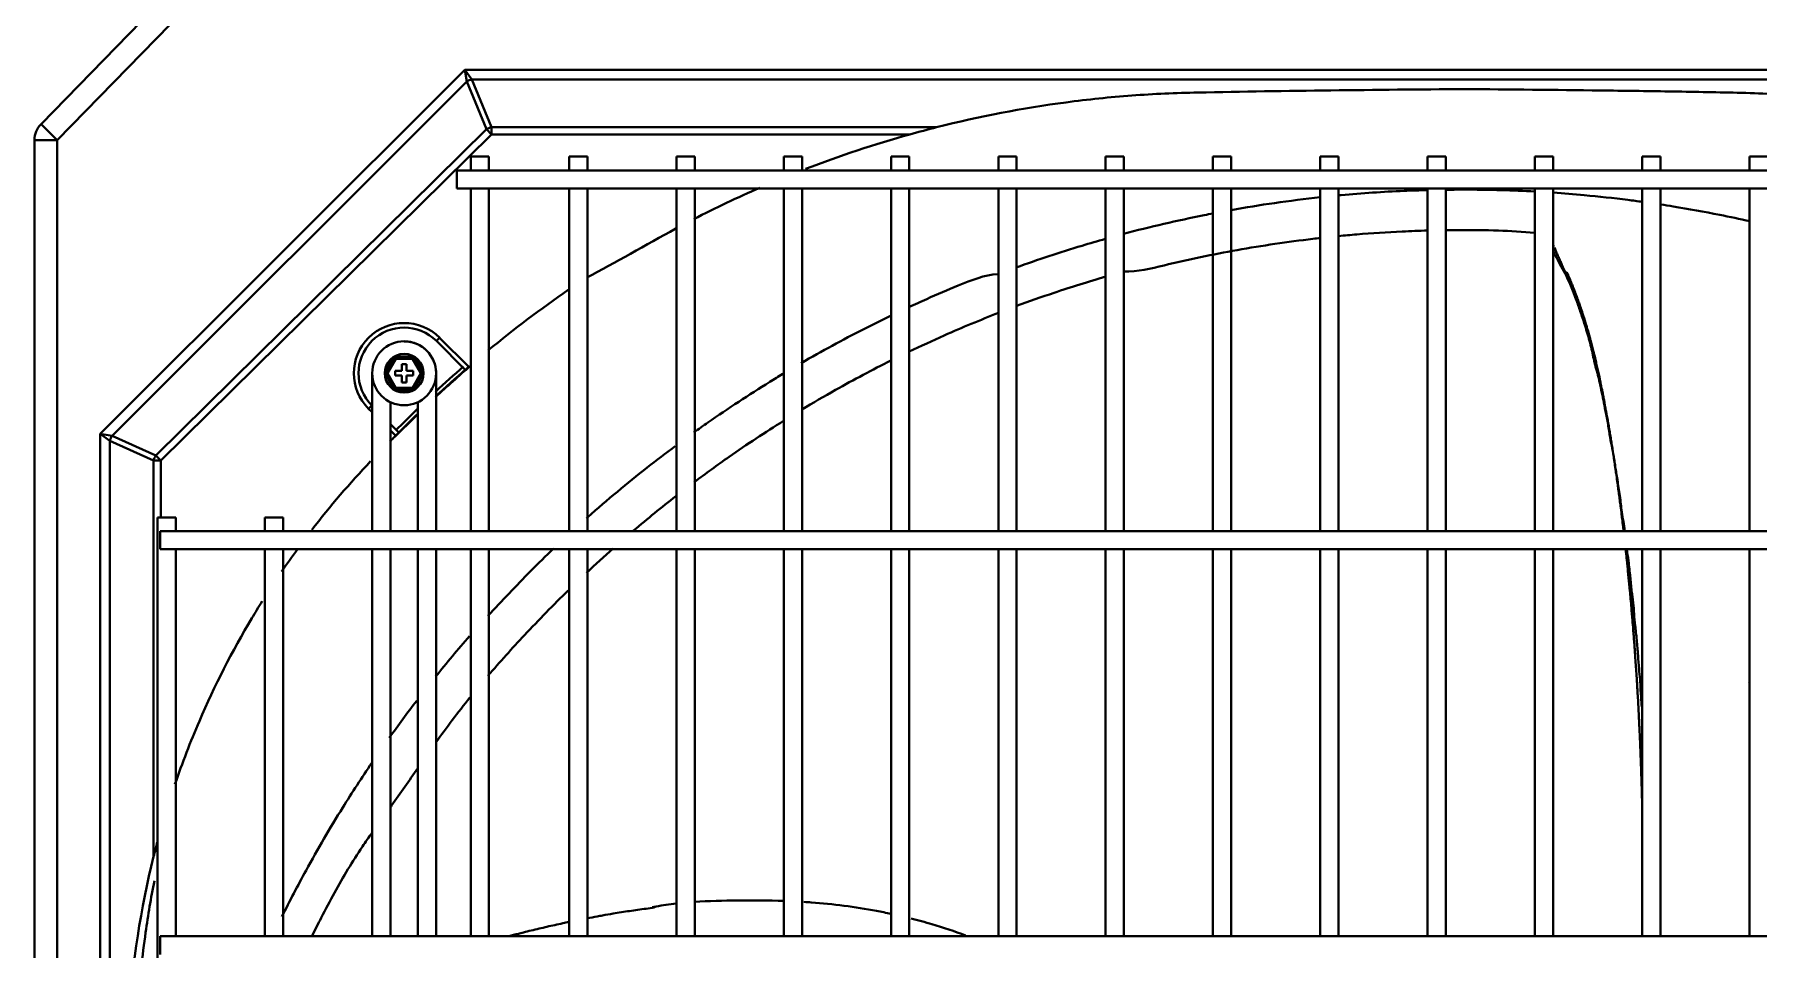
# Model space of a CAD drawing. Extents: x 58467 to 79089, y -33726 to -17391.
# Drawn here: x 78372.51 to 78410.26, y -19547.73 to -19527.67 of the extents above; entities that cross this region are included whole.
import ezdxf

# ---------------------------------------------------------------- set-up
doc = ezdxf.new("R2010")
doc.units = 0
doc.header["$LTSCALE"] = 100
doc.layers.add('+ENTE-ST-DOSEME USTU KONDDRENAJ', color=110, linetype='DOSEMEUSTUKONDENSDRENAJ_LINE', lineweight=40)
doc.linetypes.add('DOSEMEUSTUKONDENSDRENAJ_LINE', pattern='A,300,-40,["CD",Standard,S=15,R=0,X=-35,Y=-7.5],0', length=340)

# ---------------------------------------------------------------- blocks, each defined once
blk = doc.blocks.new('4. KAT SOL')
at = {"color": 3}
for p, q in [((54063.248, -32230.72, -3.539), (54066.679, -32227.198, -3.539)), ((54067.032, -32227.552, -3.539), (54063.601, -32231.073, -3.539)), ((54064.542, -32237.509, -3.539), (54072.523, -32229.531, -3.539)), ((54072.523, -32229.531, -3.539), (54177.681, -32229.531, -3.539)), ((54072.565, -32229.789, -3.539), (54072.523, -32229.531, -3.539)), ((54072.523, -32229.531, -3.539), (54072.675, -32229.743, -3.539)), ((54072.565, -32229.789, -3.539), (54064.799, -32237.551, -3.539)), ((54072.999, -32230.836, -3.539), (54072.565, -32229.789, -3.539)), ((54072.675, -32229.743, -3.539), (54073.109, -32230.791, -3.539)), ((54177.529, -32229.743, -3.539), (54072.675, -32229.743, -3.539)), ((54063.601, -32231.073, -3.539), (54063.248, -32230.72, -3.539)), ((54073.109, -32230.791, -3.539), (54082.856, -32230.791, -3.539)), ((54073.109, -32230.946, -3.539), (54073.109, -32230.791, -3.539)), ((54063.101, -32299.078, -3.539), (54063.101, -32231.073, -3.539)), ((54063.601, -32231.073, -3.539), (54063.101, -32231.073, -3.539)), ((54063.601, -32231.073, -3.539), (54063.601, -32299.078, -3.539)), ((54065.756, -32237.985, -3.539), (54072.999, -32230.836, -3.539)), ((54073.109, -32230.946, -3.539), (54065.866, -32238.095, -3.539)), ((54073.109, -32230.946, -3.539), (54072.999, -32230.836, -3.539)), ((54082.271, -32230.946, -3.539), (54073.109, -32230.946, -3.539)), ((54072.653, -32231.435, -3.539), (54072.653, -32231.735, -3.539)), ((54072.653, -32231.435, -3.539), (54073.053, -32231.435, -3.539)), ((54073.053, -32231.735, -3.539), (54073.053, -32231.435, -3.539)), ((54074.809, -32231.435, -3.539), (54074.809, -32231.735, -3.539)), ((54074.809, -32231.435, -3.539), (54075.209, -32231.435, -3.539)), ((54075.209, -32231.735, -3.539), (54075.209, -32231.435, -3.539)), ((54077.159, -32231.435, -3.539), (54077.159, -32231.735, -3.539)), ((54077.159, -32231.435, -3.539), (54077.559, -32231.435, -3.539)), ((54077.559, -32231.735, -3.539), (54077.559, -32231.435, -3.539)), ((54079.508, -32231.435, -3.539), (54079.508, -32231.735, -3.539)), ((54079.508, -32231.435, -3.539), (54079.908, -32231.435, -3.539)), ((54079.908, -32231.735, -3.539), (54079.908, -32231.435, -3.539)), ((54081.858, -32231.435, -3.539), (54081.858, -32231.735, -3.539)), ((54081.858, -32231.435, -3.539), (54082.258, -32231.435, -3.539)), ((54082.258, -32231.735, -3.539), (54082.258, -32231.435, -3.539)), ((54084.208, -32231.435, -3.539), (54084.208, -32231.735, -3.539)), ((54084.208, -32231.435, -3.539), (54084.608, -32231.435, -3.539)), ((54084.608, -32231.735, -3.539), (54084.608, -32231.435, -3.539)), ((54086.557, -32231.435, -3.539), (54086.557, -32231.735, -3.539)), ((54086.557, -32231.435, -3.539), (54086.957, -32231.435, -3.539)), ((54086.957, -32231.735, -3.539), (54086.957, -32231.435, -3.539)), ((54088.907, -32231.435, -3.539), (54088.907, -32231.735, -3.539)), ((54088.907, -32231.435, -3.539), (54089.307, -32231.435, -3.539)), ((54089.307, -32231.735, -3.539), (54089.307, -32231.435, -3.539)), ((54091.257, -32231.435, -3.539), (54091.257, -32231.735, -3.539)), ((54091.257, -32231.435, -3.539), (54091.657, -32231.435, -3.539)), ((54091.657, -32231.735, -3.539), (54091.657, -32231.435, -3.539)), ((54093.606, -32231.435, -3.539), (54093.606, -32231.735, -3.539)), ((54093.606, -32231.435, -3.539), (54094.006, -32231.435, -3.539)), ((54094.006, -32231.735, -3.539), (54094.006, -32231.435, -3.539)), ((54095.956, -32231.435, -3.539), (54095.956, -32231.735, -3.539)), ((54095.956, -32231.435, -3.539), (54096.356, -32231.435, -3.539)), ((54096.356, -32231.735, -3.539), (54096.356, -32231.435, -3.539)), ((54098.305, -32231.435, -3.539), (54098.305, -32231.735, -3.539)), ((54098.305, -32231.435, -3.539), (54098.705, -32231.435, -3.539)), ((54098.705, -32231.735, -3.539), (54098.705, -32231.435, -3.539)), ((54100.655, -32231.435, -3.539), (54100.655, -32231.735, -3.539)), ((54100.655, -32231.435, -3.539), (54101.055, -32231.435, -3.539)), ((54177.808, -32231.735, -3.539), (54072.353, -32231.735, -3.539)), ((54072.353, -32231.735, -3.539), (54072.353, -32231.935, -3.539)), ((54072.353, -32231.935, -3.539), (54072.353, -32232.135, -3.539)), ((54072.353, -32232.135, -3.539), (54177.808, -32232.135, -3.539)), ((54072.653, -32232.135, -3.539), (54072.653, -32239.64, -3.539)), ((54073.053, -32239.64, -3.539), (54073.053, -32232.135, -3.539)), ((54074.809, -32232.135, -3.539), (54074.809, -32239.64, -3.539)), ((54075.209, -32239.64, -3.539), (54075.209, -32232.135, -3.539)), ((54077.159, -32232.135, -3.539), (54077.159, -32239.64, -3.539)), ((54077.559, -32239.64, -3.539), (54077.559, -32232.135, -3.539)), ((54079.508, -32232.135, -3.539), (54079.508, -32239.64, -3.539)), ((54079.908, -32239.64, -3.539), (54079.908, -32232.135, -3.539)), ((54081.858, -32232.135, -3.539), (54081.858, -32239.64, -3.539)), ((54082.258, -32239.64, -3.539), (54082.258, -32232.135, -3.539)), ((54084.208, -32232.135, -3.539), (54084.208, -32239.64, -3.539)), ((54084.608, -32239.64, -3.539), (54084.608, -32232.135, -3.539)), ((54086.557, -32232.135, -3.539), (54086.557, -32239.64, -3.539)), ((54086.957, -32239.64, -3.539), (54086.957, -32232.135, -3.539)), ((54088.907, -32232.135, -3.539), (54088.907, -32239.64, -3.539)), ((54089.307, -32239.64, -3.539), (54089.307, -32232.135, -3.539)), ((54091.257, -32232.135, -3.539), (54091.257, -32239.64, -3.539)), ((54091.657, -32239.64, -3.539), (54091.657, -32232.135, -3.539)), ((54093.606, -32232.135, -3.539), (54093.606, -32239.64, -3.539)), ((54094.006, -32239.64, -3.539), (54094.006, -32232.135, -3.539)), ((54095.956, -32232.135, -3.539), (54095.956, -32239.64, -3.539)), ((54096.356, -32239.64, -3.539), (54096.356, -32232.135, -3.539)), ((54098.305, -32232.135, -3.539), (54098.305, -32239.64, -3.539)), ((54098.705, -32239.64, -3.539), (54098.705, -32232.135, -3.539)), ((54100.655, -32232.135, -3.539), (54100.655, -32239.64, -3.539)), ((54071.973, -32235.404, -3.539), (54071.903, -32235.475, -3.539)), ((54072.535, -32236.107, -3.539), (54071.903, -32235.475, -3.539)), ((54071.973, -32235.404, -3.539), (54072.611, -32236.041, -3.539)), ((54070.771, -32236.182, -3.539), (54070.983, -32235.814, -3.539)), ((54071.012, -32235.864, -3.539), (54070.829, -32236.182, -3.539)), ((54070.983, -32235.814, -3.539), (54071.408, -32235.814, -3.539)), ((54070.983, -32235.814, -3.539), (54071.012, -32235.864, -3.539)), ((54071.379, -32235.864, -3.539), (54071.012, -32235.864, -3.539)), ((54071.146, -32235.982, -3.539), (54071.246, -32235.982, -3.539)), ((54071.146, -32236.132, -3.539), (54071.146, -32235.982, -3.539)), ((54071.246, -32235.982, -3.539), (54071.246, -32236.132, -3.539)), ((54071.379, -32235.864, -3.539), (54071.408, -32235.814, -3.539)), ((54071.563, -32236.182, -3.539), (54071.379, -32235.864, -3.539)), ((54071.408, -32235.814, -3.539), (54071.621, -32236.182, -3.539)), ((54070.496, -32236.184, -3.539), (54070.496, -32237.574, -3.539)), ((54070.983, -32236.55, -3.539), (54070.771, -32236.182, -3.539)), ((54070.771, -32236.182, -3.539), (54070.829, -32236.182, -3.539)), ((54070.829, -32236.182, -3.539), (54071.012, -32236.5, -3.539)), ((54071.146, -32236.132, -3.539), (54070.996, -32236.132, -3.539)), ((54070.996, -32236.232, -3.539), (54070.996, -32236.132, -3.539)), ((54071.146, -32236.232, -3.539), (54070.996, -32236.232, -3.539)), ((54071.146, -32236.382, -3.539), (54071.146, -32236.232, -3.539)), ((54071.146, -32236.382, -3.539), (54071.246, -32236.382, -3.539)), ((54071.246, -32236.132, -3.539), (54071.396, -32236.132, -3.539)), ((54071.246, -32236.232, -3.539), (54071.246, -32236.382, -3.539)), ((54071.246, -32236.232, -3.539), (54071.396, -32236.232, -3.539)), ((54071.379, -32236.5, -3.539), (54071.563, -32236.182, -3.539)), ((54071.396, -32236.232, -3.539), (54071.396, -32236.132, -3.539)), ((54071.621, -32236.182, -3.539), (54071.408, -32236.55, -3.539)), ((54071.563, -32236.182, -3.539), (54071.621, -32236.182, -3.539)), ((54071.895, -32237.574, -3.539), (54071.895, -32236.198, -3.539)), ((54070.896, -32237.574, -3.539), (54070.896, -32236.814, -3.539)), ((54070.983, -32236.55, -3.539), (54071.012, -32236.5, -3.539)), ((54071.408, -32236.55, -3.539), (54070.983, -32236.55, -3.539)), ((54071.012, -32236.5, -3.539), (54071.379, -32236.5, -3.539)), ((54071.379, -32236.5, -3.539), (54071.408, -32236.55, -3.539)), ((54071.496, -32236.814, -3.539), (54071.496, -32237.574, -3.539)), ((54070.418, -32236.959, -3.539), (54070.489, -32236.889, -3.539)), ((54070.496, -32237.037, -3.539), (54070.418, -32236.959, -3.539)), ((54070.489, -32236.889, -3.539), (54070.496, -32236.896, -3.539)), ((54064.542, -32286.564, -3.539), (54064.542, -32237.509, -3.539)), ((54064.542, -32237.509, -3.539), (54064.799, -32237.551, -3.539)), ((54064.754, -32237.661, -3.539), (54064.542, -32237.509, -3.539)), ((54064.799, -32237.551, -3.539), (54065.756, -32237.985, -3.539)), ((54070.496, -32237.574, -3.539), (54070.496, -32237.857, -3.539)), ((54070.896, -32237.296, -3.539), (54071.081, -32237.481, -3.539)), ((54071.011, -32237.552, -3.539), (54070.896, -32237.437, -3.539)), ((54070.896, -32237.857, -3.539), (54070.896, -32237.574, -3.539)), ((54071.496, -32237.352, -3.539), (54071.496, -32238.815, -3.539)), ((54071.895, -32238.815, -3.539), (54071.895, -32237.352, -3.539)), ((54065.711, -32238.095, -3.539), (54064.754, -32237.661, -3.539)), ((54064.754, -32237.661, -3.539), (54064.754, -32286.412, -3.539)), ((54070.496, -32237.857, -3.539), (54070.496, -32238.223, -3.539)), ((54070.496, -32237.857, -3.539), (54070.496, -32237.857, -3.539)), ((54070.896, -32238.223, -3.539), (54070.896, -32237.857, -3.539)), ((54070.896, -32237.857, -3.539), (54070.896, -32237.857, -3.539)), ((54070.896, -32237.857, -3.539), (54070.896, -32237.857, -3.539)), ((54065.711, -32246.774, -3.539), (54065.711, -32238.095, -3.539)), ((54065.866, -32238.095, -3.539), (54065.711, -32238.095, -3.539)), ((54065.866, -32238.095, -3.539), (54065.756, -32237.985, -3.539)), ((54065.866, -32238.095, -3.539), (54065.866, -32239.34, -3.539)), ((54070.496, -32238.223, -3.539), (54070.496, -32238.506, -3.539)), ((54070.896, -32238.506, -3.539), (54070.896, -32238.223, -3.539)), ((54070.496, -32238.506, -3.539), (54070.496, -32239.64, -3.539)), ((54070.896, -32239.64, -3.539), (54070.896, -32238.506, -3.539)), ((54071.496, -32238.506, -3.539), (54071.496, -32239.64, -3.539)), ((54071.895, -32239.64, -3.539), (54071.895, -32238.506, -3.539)), ((54065.797, -32239.34, -3.539), (54065.797, -32284.733, -3.539)), ((54065.797, -32239.34, -3.539), (54066.197, -32239.34, -3.539)), ((54066.197, -32239.64, -3.539), (54066.197, -32239.34, -3.539)), ((54068.146, -32239.34, -3.539), (54068.146, -32239.64, -3.539)), ((54068.146, -32239.34, -3.539), (54068.546, -32239.34, -3.539)), ((54068.546, -32239.64, -3.539), (54068.546, -32239.34, -3.539)), ((54184.216, -32239.64, -3.539), (54065.854, -32239.64, -3.539)), ((54065.854, -32239.64, -3.539), (54065.854, -32239.84, -3.539)), ((54065.854, -32239.84, -3.539), (54065.854, -32240.04, -3.539)), ((54075.209, -32239.633, -3.539), (54075.22, -32239.64, -3.539)), ((54065.854, -32240.04, -3.539), (54184.216, -32240.04, -3.539)), ((54066.197, -32248.518, -3.539), (54066.197, -32240.04, -3.539)), ((54068.146, -32240.04, -3.539), (54068.146, -32248.518, -3.539)), ((54068.546, -32248.518, -3.539), (54068.546, -32240.04, -3.539)), ((54070.496, -32240.04, -3.539), (54070.496, -32248.519, -3.539)), ((54070.896, -32248.519, -3.539), (54070.896, -32240.04, -3.539)), ((54071.496, -32240.04, -3.539), (54071.495, -32248.518, -3.539)), ((54071.895, -32248.518, -3.539), (54071.895, -32240.04, -3.539)), ((54072.653, -32240.04, -3.539), (54072.653, -32248.519, -3.539)), ((54073.053, -32248.519, -3.539), (54073.053, -32240.04, -3.539)), ((54074.809, -32240.04, -3.539), (54074.809, -32248.519, -3.539)), ((54075.209, -32248.519, -3.539), (54075.209, -32240.04, -3.539)), ((54077.159, -32240.04, -3.539), (54077.159, -32248.519, -3.539)), ((54077.559, -32248.519, -3.539), (54077.559, -32240.04, -3.539)), ((54079.508, -32240.04, -3.539), (54079.508, -32248.519, -3.539)), ((54079.908, -32248.519, -3.539), (54079.908, -32240.04, -3.539)), ((54081.858, -32240.04, -3.539), (54081.858, -32248.519, -3.539)), ((54082.258, -32248.519, -3.539), (54082.258, -32240.04, -3.539)), ((54084.208, -32240.04, -3.539), (54084.208, -32248.519, -3.539)), ((54084.608, -32248.519, -3.539), (54084.608, -32240.04, -3.539)), ((54086.557, -32240.04, -3.539), (54086.557, -32248.519, -3.539)), ((54086.957, -32248.519, -3.539), (54086.957, -32240.04, -3.539)), ((54088.907, -32240.04, -3.539), (54088.907, -32248.519, -3.539)), ((54089.307, -32248.519, -3.539), (54089.307, -32240.04, -3.539)), ((54091.257, -32240.04, -3.539), (54091.257, -32248.519, -3.539)), ((54091.657, -32248.519, -3.539), (54091.657, -32240.04, -3.539)), ((54093.606, -32240.04, -3.539), (54093.606, -32248.519, -3.539)), ((54094.006, -32248.519, -3.539), (54094.006, -32240.04, -3.539)), ((54095.956, -32240.04, -3.539), (54095.956, -32248.519, -3.539)), ((54096.356, -32248.519, -3.539), (54096.356, -32240.04, -3.539)), ((54098.305, -32240.04, -3.539), (54098.305, -32248.519, -3.539)), ((54098.705, -32248.519, -3.539), (54098.705, -32240.04, -3.539)), ((54100.655, -32240.04, -3.539), (54100.655, -32248.519, -3.539)), ((54100.655, -32242.951, -3.539), (54100.643, -32242.972, -3.539)), ((54184.216, -32248.518, -3.539), (54065.854, -32248.518, -3.539)), ((54065.854, -32248.518, -3.539), (54065.854, -32248.718, -3.539)), ((54065.854, -32248.718, -3.539), (54065.854, -32248.918, -3.539))]:
    blk.add_line(p, q, dxfattribs=at)
for radius in [0.7, 0.425, 0.425]:
    blk.add_circle((54071.196, -32236.182, -3.539), radius, dxfattribs=at)
at = {"color": 3, "extrusion": (0, 0, -1)}
for centre, radius, start, end in [((-54063.601, -32231.073, 3.539), 0.5, 0, 45), ((-54071.196, -32236.182, 3.539), 1.1, 315, 135)]:
    blk.add_arc(centre, radius, start, end, dxfattribs=at)
at = {"color": 3}
blk.add_arc((54071.196, -32236.182, -3.539), 1, 45, 225, dxfattribs=at)
for centre, major_axis in [((54072.675, -32229.899, -3.539), (0.203, 0.084)), ((54073.109, -32230.946, -3.539), (0.203, 0.084)), ((54064.909, -32237.661, -3.539), (0.084, 0.203)), ((54065.866, -32238.095, -3.539), (0.084, 0.203))]:
    blk.add_ellipse(centre, major_axis=major_axis, ratio=0.678598, start_param=1.296782, end_param=1.844811, dxfattribs=at)
for points, knots in [([(54082.856, -32230.791, -3.539), (54083.793, -32230.553, -3.539), (54084.738, -32230.372, -3.539), (54086.169, -32230.181, -3.539), (54086.648, -32230.131, -3.539), (54087.61, -32230.06, -3.539), (54088.094, -32230.04, -3.539), (54089.548, -32230.008, -3.539), (54090.52, -32229.996, -3.539), (54092.462, -32229.971, -3.539), (54093.434, -32229.961, -3.539), (54094.406, -32229.955, -3.539)], [0, 0, 0, 0, 0.25, 0.25, 0.375, 0.375, 0.5, 0.5, 0.75, 0.75, 1, 1, 1, 1]), ([(54094.406, -32229.955, -3.539), (54095.403, -32229.962, -3.539), (54096.4, -32229.971, -3.539), (54097.896, -32229.991, -3.539), (54098.394, -32229.998, -3.539), (54099.391, -32230.014, -3.539), (54099.889, -32230.022, -3.539), (54100.886, -32230.046, -3.539), (54101.385, -32230.07, -3.539), (54102.375, -32230.151, -3.539), (54102.864, -32230.207, -3.539), (54104.319, -32230.414, -3.539), (54105.271, -32230.608, -3.539), (54106.206, -32230.855, -3.539)], [0, 0, 0, 0, 0.25, 0.25, 0.375, 0.375, 0.5, 0.5, 0.625, 0.625, 0.75, 0.75, 1, 1, 1, 1]), ([(54091.656, -32232.285, -3.539), (54091.676, -32232.283, -3.539), (54092.153, -32232.238, -3.539), (54092.803, -32232.192, -3.539), (54093.434, -32232.173, -3.539), (54093.606, -32232.169, -3.539)], [0, 0, 0, 0, 0.030504, 0.735974, 1, 1, 1, 1]), ([(54094.376, -32232.156, -3.539), (54094.66, -32232.159, -3.539), (54095.187, -32232.163, -3.539), (54095.714, -32232.186, -3.539), (54095.958, -32232.199, -3.539)], [0, 0, 0, 0, 0.537477, 1, 1, 1, 1]), ([(54096.358, -32232.224, -3.539), (54096.584, -32232.24, -3.539), (54097.13, -32232.284, -3.539), (54097.781, -32232.355, -3.539), (54098.205, -32232.411, -3.539), (54098.31, -32232.426, -3.539)], [0, 0, 0, 0, 0.346789, 0.837259, 1, 1, 1, 1]), ([(54086.949, -32233.128, -3.539), (54087.534, -32232.972, -3.539), (54088.186, -32232.821, -3.539), (54088.842, -32232.692, -3.539), (54088.905, -32232.679, -3.539)], [0, 0, 0, 0, 0.904429, 1, 1, 1, 1]), ([(54089.303, -32232.605, -3.539), (54089.619, -32232.549, -3.539), (54090.269, -32232.444, -3.539), (54090.921, -32232.362, -3.539), (54091.255, -32232.326, -3.539)], [0, 0, 0, 0, 0.489245, 1, 1, 1, 1]), ([(54098.711, -32232.483, -3.539), (54098.802, -32232.497, -3.539), (54099.234, -32232.565, -3.539), (54099.885, -32232.682, -3.539), (54100.442, -32232.8, -3.539), (54100.661, -32232.849, -3.539)], [0, 0, 0, 0, 0.138987, 0.661876, 1, 1, 1, 1]), ([(54093.604, -32233.055, -3.539), (54093.42, -32233.06, -3.539), (54092.901, -32233.079, -3.539), (54092.253, -32233.121, -3.539), (54091.789, -32233.163, -3.539), (54091.656, -32233.176, -3.539)], [0, 0, 0, 0, 0.282463, 0.794994, 1, 1, 1, 1]), ([(54095.955, -32233.108, -3.539), (54095.687, -32233.083, -3.539), (54095.13, -32233.045, -3.539), (54094.484, -32233.042, -3.539), (54094.102, -32233.045, -3.539), (54094.005, -32233.047, -3.539)], [0, 0, 0, 0, 0.406262, 0.849224, 1, 1, 1, 1]), ([(54084.596, -32233.864, -3.539), (54085.073, -32233.692, -3.539), (54085.723, -32233.477, -3.539), (54086.38, -32233.285, -3.539), (54086.551, -32233.237, -3.539)], [0, 0, 0, 0, 0.74118, 1, 1, 1, 1]), ([(54091.256, -32233.218, -3.539), (54091.203, -32233.224, -3.539), (54090.595, -32233.294, -3.539), (54089.456, -32233.463, -3.539), (54088.077, -32233.751, -3.539), (54087.251, -32233.963, -3.539), (54086.958, -32233.95, -3.539)], [0, 0, 0, 0, 0.037241, 0.424432, 0.796492, 1, 1, 1, 1]), ([(54097.898, -32239.64, -3.539), (54097.895, -32239.61, -3.539), (54097.884, -32239.519, -3.539), (54097.869, -32239.398, -3.539), (54097.851, -32239.247, -3.539), (54097.834, -32239.11, -3.539), (54097.814, -32238.958, -3.539), (54097.796, -32238.821, -3.539), (54097.778, -32238.686, -3.539), (54097.758, -32238.538, -3.539), (54097.739, -32238.407, -3.539), (54097.718, -32238.261, -3.539), (54097.701, -32238.145, -3.539), (54097.679, -32238, -3.539), (54097.659, -32237.871, -3.539), (54097.637, -32237.727, -3.539), (54097.616, -32237.598, -3.539), (54097.594, -32237.469, -3.539), (54097.573, -32237.339, -3.539), (54097.55, -32237.21, -3.539), (54097.53, -32237.097, -3.539), (54097.507, -32236.971, -3.539), (54097.487, -32236.86, -3.539), (54097.461, -32236.723, -3.539), (54097.439, -32236.614, -3.539), (54097.412, -32236.479, -3.539), (54097.39, -32236.372, -3.539), (54097.365, -32236.251, -3.539), (54097.341, -32236.145, -3.539), (54097.315, -32236.026, -3.539), (54097.287, -32235.907, -3.539), (54097.262, -32235.802, -3.539), (54097.236, -32235.697, -3.539), (54097.21, -32235.593, -3.539), (54097.183, -32235.49, -3.539), (54097.156, -32235.388, -3.539), (54097.128, -32235.288, -3.539), (54097.099, -32235.189, -3.539), (54097.071, -32235.094, -3.539), (54097.041, -32234.995, -3.539), (54097.01, -32234.9, -3.539), (54096.982, -32234.816, -3.539), (54096.955, -32234.734, -3.539), (54096.922, -32234.641, -3.539), (54096.889, -32234.549, -3.539), (54096.86, -32234.47, -3.539), (54096.83, -32234.392, -3.539), (54096.8, -32234.316, -3.539), (54096.766, -32234.229, -3.539), (54096.736, -32234.155, -3.539), (54096.706, -32234.083, -3.539), (54096.681, -32234.022, -3.539), (54096.655, -32233.961, -3.539), (54096.626, -32233.988, -3.539), (54096.598, -32233.921, -3.539), (54096.57, -32233.856, -3.539), (54096.547, -32233.804, -3.539), (54096.523, -32233.749, -3.539), (54096.503, -32233.703, -3.539), (54096.48, -32233.649, -3.539), (54096.462, -32233.608, -3.539), (54096.442, -32233.561, -3.539), (54096.423, -32233.519, -3.539), (54096.408, -32233.485, -3.539), (54096.392, -32233.447, -3.539), (54096.385, -32233.432, -3.539), (54096.383, -32233.427, -3.539)], [0, 0, 0, 0, 0.011806, 0.035618, 0.047525, 0.071337, 0.089197, 0.107056, 0.124916, 0.142775, 0.166588, 0.178494, 0.202307, 0.214213, 0.238026, 0.255886, 0.273745, 0.291605, 0.309464, 0.327324, 0.345183, 0.357089, 0.380902, 0.392808, 0.416621, 0.428527, 0.45234, 0.464246, 0.482106, 0.499965, 0.517825, 0.535684, 0.547591, 0.56545, 0.58331, 0.595216, 0.613075, 0.630935, 0.642841, 0.660701, 0.67856, 0.690467, 0.702373, 0.720232, 0.738092, 0.749998, 0.761905, 0.779764, 0.79167, 0.80953, 0.821436, 0.833343, 0.845249, 0.857155, 0.875015, 0.886921, 0.898827, 0.910734, 0.92264, 0.934546, 0.946453, 0.958359, 0.970265, 0.982172, 0.994078, 1, 1, 1, 1]), ([(54097.924, -32239.641, -3.539), (54097.922, -32239.621, -3.539), (54097.901, -32239.462, -3.539), (54097.861, -32239.259, -3.539), (54097.834, -32238.996, -3.539), (54097.801, -32238.746, -3.539), (54097.755, -32238.482, -3.539), (54097.72, -32238.259, -3.539), (54097.694, -32238.074, -3.539), (54097.668, -32237.906, -3.539), (54097.62, -32237.704, -3.539), (54097.586, -32237.492, -3.539), (54097.557, -32237.297, -3.539), (54097.523, -32237.098, -3.539), (54097.461, -32236.809, -3.539), (54097.417, -32236.576, -3.539), (54097.34, -32236.225, -3.539), (54097.276, -32236.021, -3.539), (54097.225, -32235.784, -3.539), (54097.186, -32235.604, -3.539), (54097.139, -32235.422, -3.539), (54097.095, -32235.275, -3.539), (54097.067, -32235.18, -3.539), (54097.04, -32235.089, -3.539), (54096.999, -32234.967, -3.539), (54096.939, -32234.786, -3.539), (54096.818, -32234.446, -3.539), (54096.666, -32234.071, -3.539), (54096.51, -32233.808, -3.539), (54096.421, -32233.629, -3.539), (54096.373, -32233.53, -3.539), (54096.358, -32233.49, -3.539), (54096.355, -32233.481, -3.539)], [0, 0, 0, 0, 0.008371, 0.069424, 0.094367, 0.121283, 0.179384, 0.232883, 0.253705, 0.270958, 0.305551, 0.345961, 0.367488, 0.389621, 0.435291, 0.515912, 0.532189, 0.589294, 0.613481, 0.639638, 0.667776, 0.697453, 0.714276, 0.72148, 0.744733, 0.767084, 0.80554, 0.900316, 0.940461, 0.976172, 0.994503, 1, 1, 1, 1]), ([(54082.244, -32234.736, -3.539), (54082.375, -32234.675, -3.539), (54082.735, -32234.511, -3.539), (54083.383, -32234.233, -3.539), (54083.906, -32234.026, -3.539), (54084.197, -32234.011, -3.539)], [0, 0, 0, 0, 0.204884, 0.559596, 1, 1, 1, 1]), ([(54086.558, -32234.063, -3.539), (54086.181, -32234.172, -3.539), (54085.531, -32234.376, -3.539), (54084.88, -32234.607, -3.539), (54084.607, -32234.708, -3.539)], [0, 0, 0, 0, 0.58019, 1, 1, 1, 1]), ([(54074.801, -32234.348, -3.539), (54074.797, -32234.351, -3.539), (54074.793, -32234.353, -3.539), (54074.186, -32234.771, -3.539), (54073.603, -32235.212, -3.539), (54073.039, -32235.678, -3.539)], [0, 0, 0, 0, 0.006395, 0.006395, 1, 1, 1, 1]), ([(54079.892, -32235.959, -3.539), (54080.117, -32235.829, -3.539), (54080.569, -32235.575, -3.539), (54081.22, -32235.231, -3.539), (54081.648, -32235.019, -3.539), (54081.844, -32234.925, -3.539)], [0, 0, 0, 0, 0.352089, 0.704456, 1, 1, 1, 1]), ([(54084.207, -32234.861, -3.539), (54083.812, -32235.014, -3.539), (54083.16, -32235.285, -3.539), (54082.51, -32235.585, -3.539), (54082.255, -32235.708, -3.539)], [0, 0, 0, 0, 0.605591, 1, 1, 1, 1]), ([(54071.895, -32236.181, -3.539), (54071.895, -32236.12, -3.539), (54071.881, -32236.007, -3.539), (54071.805, -32235.813, -3.539), (54071.662, -32235.641, -3.539), (54071.475, -32235.531, -3.539), (54071.321, -32235.489, -3.539), (54071.234, -32235.482, -3.539), (54071.199, -32235.483, -3.539)], [0, 0, 0, 0, 0.164287, 0.313707, 0.566616, 0.76053, 0.902583, 1, 1, 1, 1]), ([(54081.854, -32235.904, -3.539), (54081.448, -32236.107, -3.539), (54080.795, -32236.453, -3.539), (54080.147, -32236.831, -3.539), (54079.902, -32236.979, -3.539)], [0, 0, 0, 0, 0.619127, 1, 1, 1, 1]), ([(54077.541, -32237.479, -3.539), (54077.643, -32237.406, -3.539), (54077.966, -32237.177, -3.539), (54078.517, -32236.804, -3.539), (54079.068, -32236.453, -3.539), (54079.394, -32236.254, -3.539), (54079.491, -32236.196, -3.539)], [0, 0, 0, 0, 0.160934, 0.509713, 0.854631, 1, 1, 1, 1]), ([(54079.501, -32237.226, -3.539), (54079.101, -32237.477, -3.539), (54078.445, -32237.911, -3.539), (54077.799, -32238.379, -3.539), (54077.547, -32238.569, -3.539)], [0, 0, 0, 0, 0.605389, 1, 1, 1, 1]), ([(54075.187, -32239.363, -3.539), (54075.198, -32239.353, -3.539), (54075.421, -32239.155, -3.539), (54075.859, -32238.777, -3.539), (54076.498, -32238.26, -3.539), (54076.925, -32237.932, -3.539), (54077.132, -32237.778, -3.539)], [0, 0, 0, 0, 0.017533, 0.356451, 0.69177, 1, 1, 1, 1]), ([(54098.306, -32245.68, -3.539), (54098.305, -32245.662, -3.539), (54098.304, -32245.61, -3.539), (54098.301, -32245.49, -3.539), (54098.297, -32245.339, -3.539), (54098.292, -32245.173, -3.539), (54098.287, -32245.026, -3.539), (54098.282, -32244.878, -3.539), (54098.277, -32244.715, -3.539), (54098.271, -32244.567, -3.539), (54098.265, -32244.403, -3.539), (54098.258, -32244.255, -3.539), (54098.251, -32244.089, -3.539), (54098.244, -32243.938, -3.539), (54098.237, -32243.788, -3.539), (54098.228, -32243.622, -3.539), (54098.221, -32243.476, -3.539), (54098.212, -32243.314, -3.539), (54098.203, -32243.169, -3.539), (54098.194, -32243.007, -3.539), (54098.184, -32242.847, -3.539), (54098.174, -32242.701, -3.539), (54098.163, -32242.539, -3.539), (54098.153, -32242.392, -3.539), (54098.141, -32242.228, -3.539), (54098.131, -32242.081, -3.539), (54098.12, -32241.937, -3.539), (54098.107, -32241.778, -3.539), (54098.094, -32241.62, -3.539), (54098.081, -32241.463, -3.539), (54098.067, -32241.305, -3.539), (54098.055, -32241.164, -3.539), (54098.041, -32241.007, -3.539), (54098.027, -32240.865, -3.539), (54098.012, -32240.707, -3.539), (54097.998, -32240.563, -3.539), (54097.984, -32240.421, -3.539), (54097.968, -32240.266, -3.539), (54097.954, -32240.139, -3.539), (54097.945, -32240.059, -3.539), (54097.943, -32240.04, -3.539)], [0, 0, 0, 0, 0.009218, 0.026414, 0.060805, 0.086598, 0.112391, 0.138185, 0.163978, 0.198369, 0.215565, 0.249956, 0.275749, 0.301542, 0.327336, 0.353129, 0.38752, 0.404715, 0.439106, 0.4649, 0.490693, 0.525084, 0.54228, 0.576671, 0.602464, 0.628257, 0.65405, 0.679844, 0.714235, 0.740028, 0.765821, 0.800212, 0.817408, 0.851799, 0.877592, 0.903386, 0.929179, 0.954972, 0.989363, 1, 1, 1, 1]), ([(54098.305, -32243.565, -3.539), (54098.3, -32243.508, -3.539), (54098.286, -32243.361, -3.539), (54098.274, -32243.191, -3.539), (54098.267, -32243.016, -3.539), (54098.259, -32242.854, -3.539), (54098.231, -32242.643, -3.539), (54098.216, -32242.411, -3.539), (54098.203, -32242.193, -3.539), (54098.18, -32241.963, -3.539), (54098.151, -32241.724, -3.539), (54098.132, -32241.511, -3.539), (54098.12, -32241.331, -3.539), (54098.104, -32241.16, -3.539), (54098.068, -32240.943, -3.539), (54098.049, -32240.687, -3.539), (54098.026, -32240.46, -3.539), (54097.999, -32240.253, -3.539), (54097.98, -32240.121, -3.539), (54097.969, -32240.038, -3.539)], [0, 0, 0, 0, 0.05251, 0.142079, 0.177348, 0.206327, 0.265132, 0.339751, 0.382815, 0.429016, 0.527009, 0.615313, 0.649401, 0.678603, 0.742262, 0.822382, 0.868126, 0.917465, 1, 1, 1, 1]), ([(54074.79, -32240.94, -3.539), (54074.466, -32241.257, -3.539), (54073.87, -32241.868, -3.539), (54073.292, -32242.509, -3.539), (54073.031, -32242.814, -3.539)], [0, 0, 0, 0, 0.536431, 1, 1, 1, 1]), ([(54068.088, -32241.178, -3.539), (54068.011, -32241.302, -3.539), (54067.935, -32241.426, -3.539), (54067.432, -32242.272, -3.539), (54067.045, -32243.029, -3.539), (54066.516, -32244.26, -3.539), (54066.338, -32244.722, -3.539), (54066.178, -32245.191, -3.539)], [0, 0, 0, 0, 0.098577, 0.098577, 0.666537, 0.666537, 1, 1, 1, 1]), ([(54072.635, -32243.291, -3.539), (54072.505, -32243.453, -3.539), (54072.252, -32243.777, -3.539), (54072.009, -32244.11, -3.539), (54071.891, -32244.276, -3.539)], [0, 0, 0, 0, 0.50822, 1, 1, 1, 1]), ([(54068.52, -32248.089, -3.539), (54068.69, -32247.748, -3.539), (54069.112, -32246.939, -3.539), (54069.767, -32245.815, -3.539), (54070.269, -32245.043, -3.539), (54070.487, -32244.721, -3.539)], [0, 0, 0, 0, 0.29252, 0.701104, 1, 1, 1, 1]), ([(54071.495, -32244.84, -3.539), (54071.306, -32245.112, -3.539), (54071.108, -32245.398, -3.539), (54070.904, -32245.681, -3.539), (54070.896, -32245.693, -3.539)], [0, 0, 0, 0, 0.95904, 1, 1, 1, 1]), ([(54070.493, -32246.252, -3.539), (54070.421, -32246.352, -3.539), (54070.126, -32246.776, -3.539), (54069.754, -32247.398, -3.539), (54069.406, -32248.062, -3.539), (54069.244, -32248.381, -3.539), (54069.178, -32248.516, -3.539)], [0, 0, 0, 0, 0.141815, 0.593329, 0.830923, 1, 1, 1, 1]), ([(54064.966, -32261.053, -3.539), (54064.966, -32258.655, -3.539), (54065.009, -32256.259, -3.539), (54065.119, -32253.266, -3.539), (54065.144, -32252.668, -3.539), (54065.199, -32251.473, -3.539), (54065.135, -32250.876, -3.539), (54065.246, -32249.089, -3.539), (54065.425, -32247.921, -3.539), (54065.711, -32246.774, -3.539)], [0, 0, 0, 0, 0.5, 0.5, 0.625, 0.625, 0.75, 0.75, 1, 1, 1, 1]), ([(54065.727, -32247.308, -3.539), (54065.652, -32247.681, -3.539), (54065.588, -32248.057, -3.539), (54065.463, -32248.951, -3.539), (54065.412, -32249.472, -3.539), (54065.353, -32250.512, -3.539), (54065.337, -32251.033, -3.539), (54065.277, -32252.596, -3.539), (54065.243, -32253.638, -3.539), (54065.163, -32256.763, -3.539), (54065.135, -32258.848, -3.539), (54065.135, -32260.933, -3.539)], [0, 0, 0, 0, 0.084354, 0.084354, 0.19881, 0.19881, 0.313265, 0.313265, 0.542177, 0.542177, 1, 1, 1, 1]), ([(54077.553, -32247.767, -3.539), (54077.867, -32247.746, -3.539), (54078.52, -32247.733, -3.539), (54079.172, -32247.736, -3.539), (54079.509, -32247.747, -3.539)], [0, 0, 0, 0, 0.483114, 1, 1, 1, 1]), ([(54079.951, -32247.768, -3.539), (54080.005, -32247.771, -3.539), (54080.535, -32247.807, -3.539), (54081.174, -32247.891, -3.539), (54081.753, -32248.007, -3.539), (54081.86, -32248.029, -3.539)], [0, 0, 0, 0, 0.083564, 0.830141, 1, 1, 1, 1]), ([(54075.206, -32248.127, -3.539), (54075.278, -32248.113, -3.539), (54075.389, -32248.092, -3.539), (54075.579, -32248.058, -3.539), (54075.754, -32248.027, -3.539), (54075.952, -32247.995, -3.539), (54076.131, -32247.967, -3.539), (54076.313, -32247.941, -3.539), (54076.495, -32247.916, -3.539), (54076.616, -32247.9, -3.539), (54076.677, -32247.892, -3.539)], [0, 0, 0, 0, 0.150864, 0.231719, 0.393427, 0.514709, 0.635991, 0.757272, 0.878554, 1, 1, 1, 1]), ([(54076.625, -32247.886, -3.539), (54076.654, -32247.88, -3.539), (54076.83, -32247.846, -3.539), (54077.006, -32247.82, -3.539), (54077.154, -32247.803, -3.539)], [0, 0, 0, 0, 0.168799, 1, 1, 1, 1]), ([(54082.295, -32248.131, -3.539), (54082.449, -32248.17, -3.539), (54082.85, -32248.28, -3.539), (54083.246, -32248.413, -3.539), (54083.488, -32248.505, -3.539)], [0, 0, 0, 0, 0.381371, 1, 1, 1, 1]), ([(54073.492, -32248.517, -3.539), (54073.56, -32248.5, -3.539), (54073.665, -32248.473, -3.539), (54073.827, -32248.432, -3.539), (54073.978, -32248.395, -3.539), (54074.151, -32248.353, -3.539), (54074.324, -32248.313, -3.539), (54074.497, -32248.274, -3.539), (54074.657, -32248.239, -3.539), (54074.76, -32248.217, -3.539), (54074.805, -32248.208, -3.539)], [0, 0, 0, 0, 0.15983, 0.246701, 0.377006, 0.507312, 0.637617, 0.767923, 0.898228, 1, 1, 1, 1])]:
    blk.add_open_spline(points, degree=3, knots=knots, dxfattribs=at)
for points in [[(54082.856, -32230.791, -3.539), (54082.664, -32230.839, -3.539), (54082.467, -32230.891, -3.539), (54082.271, -32230.946, -3.539)], [(54082.271, -32230.946, -3.539), (54081.495, -32231.163, -3.539), (54080.734, -32231.415, -3.539), (54079.987, -32231.704, -3.539)], [(54078.988, -32232.115, -3.539), (54078.498, -32232.329, -3.539), (54078.015, -32232.559, -3.539), (54077.538, -32232.804, -3.539)], [(54094.006, -32232.161, -3.539), (54094.129, -32232.159, -3.539), (54094.253, -32232.158, -3.539), (54094.376, -32232.156, -3.539)], [(54077.143, -32233.012, -3.539), (54076.476, -32233.371, -3.539), (54075.825, -32233.761, -3.539), (54075.195, -32234.083, -3.539)], [(54096.374, -32233.406, -3.539), (54096.367, -32233.394, -3.539), (54096.361, -32233.382, -3.539), (54096.354, -32233.371, -3.539)], [(54072.649, -32236.02, -3.539), (54072.389, -32236.244, -3.539), (54072.132, -32236.474, -3.539), (54071.88, -32236.71, -3.539)], [(54072.497, -32236.033, -3.539), (54072.289, -32236.214, -3.539), (54072.084, -32236.399, -3.539), (54071.882, -32236.587, -3.539)], [(54072.611, -32236.041, -3.539), (54072.585, -32236.063, -3.539), (54072.56, -32236.085, -3.539), (54072.535, -32236.107, -3.539)], [(54072.55, -32236.094, -3.539), (54072.328, -32236.287, -3.539), (54072.108, -32236.485, -3.539), (54071.892, -32236.687, -3.539)], [(54072.535, -32236.107, -3.539), (54072.318, -32236.296, -3.539), (54072.104, -32236.49, -3.539), (54071.892, -32236.687, -3.539)], [(54071.482, -32237.091, -3.539), (54071.323, -32237.246, -3.539), (54071.165, -32237.404, -3.539), (54071.009, -32237.564, -3.539)], [(54071.483, -32236.967, -3.539), (54071.323, -32237.122, -3.539), (54071.166, -32237.279, -3.539), (54071.01, -32237.439, -3.539)], [(54071.493, -32237.069, -3.539), (54071.35, -32237.209, -3.539), (54071.207, -32237.351, -3.539), (54071.067, -32237.495, -3.539)], [(54071.493, -32237.069, -3.539), (54071.354, -32237.204, -3.539), (54071.217, -32237.342, -3.539), (54071.081, -32237.481, -3.539)], [(54071.011, -32237.552, -3.539), (54070.994, -32237.57, -3.539), (54070.976, -32237.588, -3.539), (54070.959, -32237.606, -3.539)], [(54071.081, -32237.481, -3.539), (54071.058, -32237.504, -3.539), (54071.034, -32237.528, -3.539), (54071.011, -32237.552, -3.539)], [(54070.959, -32237.606, -3.539), (54070.934, -32237.63, -3.539), (54070.909, -32237.655, -3.539), (54070.885, -32237.679, -3.539)], [(54070.462, -32238.111, -3.539), (54070.006, -32238.593, -3.539), (54069.576, -32239.095, -3.539), (54069.174, -32239.616, -3.539)], [(54077.145, -32238.876, -3.539), (54076.834, -32239.119, -3.539), (54076.525, -32239.37, -3.539), (54076.221, -32239.63, -3.539)], [(54068.858, -32240.039, -3.539), (54068.74, -32240.2, -3.539), (54068.624, -32240.364, -3.539), (54068.512, -32240.529, -3.539)], [(54073.962, -32240.518, -3.539), (54074.131, -32240.352, -3.539), (54074.301, -32240.185, -3.539), (54074.472, -32240.021, -3.539)], [(54075.771, -32240.023, -3.539), (54075.576, -32240.197, -3.539), (54075.382, -32240.374, -3.539), (54075.191, -32240.555, -3.539)], [(54073.028, -32241.5, -3.539), (54073.334, -32241.168, -3.539), (54073.648, -32240.843, -3.539), (54073.962, -32240.518, -3.539)], [(54071.886, -32242.83, -3.539), (54072.127, -32242.529, -3.539), (54072.375, -32242.233, -3.539), (54072.629, -32241.943, -3.539)], [(54070.871, -32244.17, -3.539), (54071.066, -32243.896, -3.539), (54071.266, -32243.626, -3.539), (54071.471, -32243.359, -3.539)], [(54065.795, -32246.448, -3.539), (54065.766, -32246.557, -3.539), (54065.738, -32246.667, -3.539), (54065.711, -32246.774, -3.539)]]:
    blk.add_open_spline(points, degree=3, dxfattribs=at)

msp = doc.modelspace()

# ---------------------------------------------------------------- block references
at = {"layer": '+ENTE-ST-DOSEME USTU KONDDRENAJ', "color": 3, "linetype": 'Continuous'}
msp.add_blockref('4. KAT SOL', (24309.411, 12701.082), dxfattribs=at)

doc.saveas('drawing.dxf')
